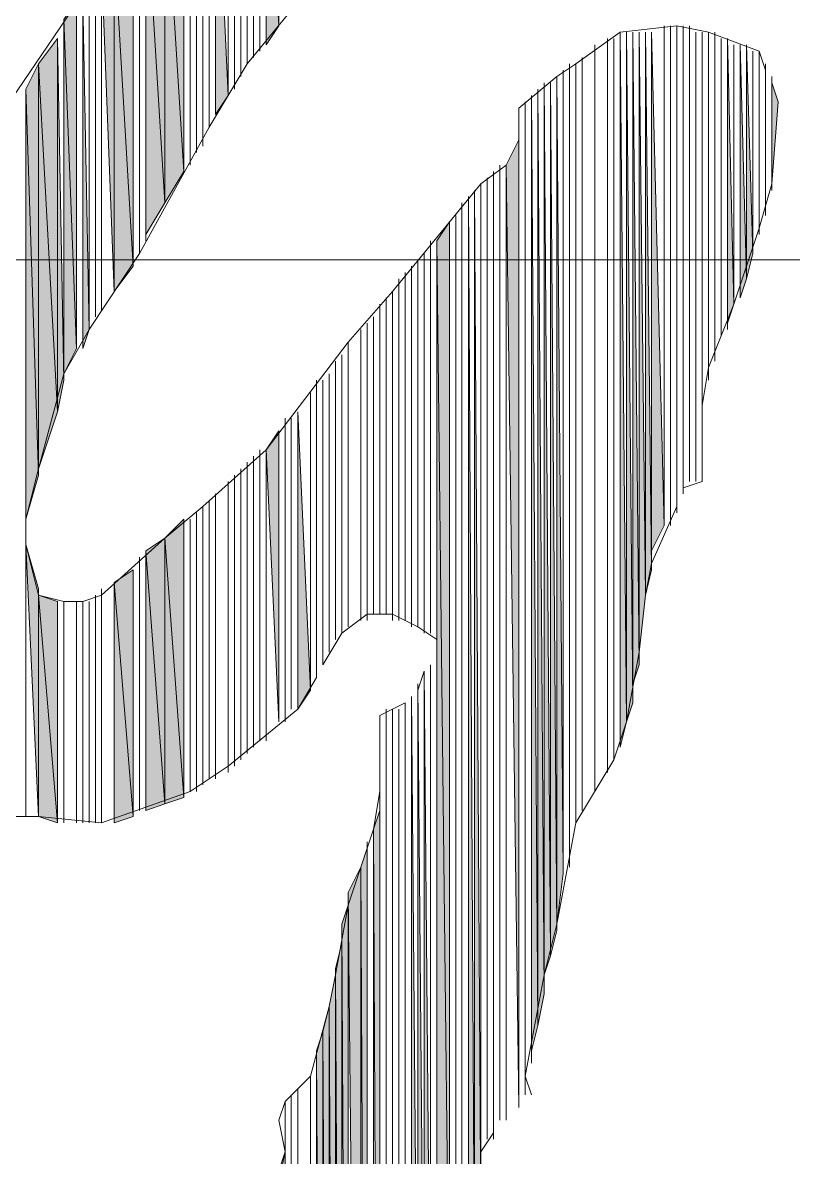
# Model space of a CAD drawing. Header units: millimetres. Extents: x -30643 to 86172, y -19411 to 63186.
# Drawn here: x 82671.2 to 82757, y -1806.6 to -1680.4 of the extents above; entities that cross this region are included whole.
import ezdxf

# ---------------------------------------------------------------- set-up
doc = ezdxf.new("R2010")
doc.units = ezdxf.units.MM

msp = doc.modelspace()

# ---------------------------------------------------------------- hatches: boundary and pattern name
h = msp.add_hatch(color=0)
h.dxf.hatch_style = 2
h.paths.add_polyline_path([(82699.71, -1680.77), (82699.71, -1650.51), (82698.3, -1654.73)])
h = msp.add_hatch(color=0)
h.dxf.hatch_style = 2
h.paths.add_polyline_path([(82698.3, -1682.88), (82699.71, -1680.77), (82698.3, -1654.73)])
h = msp.add_hatch(color=0)
h.dxf.hatch_style = 2
h.paths.add_polyline_path([(82692.67, -1690.62), (82694.08, -1688.51), (82692.67, -1658.25)])
h = msp.add_hatch(color=0)
h.dxf.hatch_style = 2
h.paths.add_polyline_path([(82689.15, -1696.96), (82689.15, -1661.07), (82687.04, -1663.18)])
h = msp.add_hatch(color=0)
h.dxf.hatch_style = 2
h.paths.add_polyline_path([(82687.04, -1700.47), (82687.04, -1663.18), (82684.93, -1665.99)])
h = msp.add_hatch(color=0)
h.dxf.hatch_style = 2
h.paths.add_polyline_path([(82687.04, -1700.47), (82689.15, -1696.96), (82687.04, -1663.18)])
h = msp.add_hatch(color=0)
h.dxf.hatch_style = 2
h.paths.add_polyline_path([(82684.93, -1703.99), (82687.04, -1700.47), (82684.93, -1665.99)])
h = msp.add_hatch(color=0)
h.dxf.hatch_style = 2
h.paths.add_polyline_path([(82683.52, -1707.51), (82683.52, -1668.81), (82681.41, -1671.62)])
h = msp.add_hatch(color=0)
h.dxf.hatch_style = 2
h.paths.add_polyline_path([(82681.41, -1710.33), (82681.41, -1671.62), (82680, -1673.73)])
h = msp.add_hatch(color=0)
h.dxf.hatch_style = 2
h.paths.add_polyline_path([(82681.41, -1710.33), (82683.52, -1707.51), (82681.41, -1671.62)])
h = msp.add_hatch(color=0)
h.dxf.hatch_style = 2
h.paths.add_polyline_path([(82677.19, -1716.66), (82677.19, -1677.96), (82675.78, -1680.07)])
h = msp.add_hatch(color=0)
h.dxf.hatch_style = 2
h.paths.add_polyline_path([(82677.89, -1716.66), (82678.6, -1714.55), (82677.89, -1677.96)])
h = msp.add_hatch(color=0)
h.dxf.hatch_style = 2
h.paths.add_polyline_path([(82675.78, -1719.47), (82677.19, -1716.66), (82675.78, -1680.07)])
h = msp.add_hatch(color=0)
h.dxf.hatch_style = 2
h.paths.add_polyline_path([(82675.08, -1723.7), (82675.08, -1682.18), (82672.97, -1684.99)])
h = msp.add_hatch(color=0)
h.dxf.hatch_style = 2
h.paths.add_polyline_path([(82675.08, -1723.7), (82675.78, -1720.18), (82675.08, -1682.18)])
h = msp.add_hatch(color=0)
h.dxf.hatch_style = 2
h.paths.add_polyline_path([(82737.71, -1760.99), (82738.41, -1758.18), (82737.71, -1681.47)])
h = msp.add_hatch(color=0)
h.dxf.hatch_style = 2
h.paths.add_polyline_path([(82738.41, -1758.18), (82739.11, -1756.06), (82738.41, -1681.47)])
h = msp.add_hatch(color=0)
h.dxf.hatch_style = 2
h.paths.add_polyline_path([(82739.11, -1753.95), (82739.82, -1751.84), (82739.11, -1681.47)])
h = msp.add_hatch(color=0)
h.dxf.hatch_style = 2
h.paths.add_polyline_path([(82739.82, -1750.44), (82740.52, -1744.1), (82739.82, -1681.47)])
h = msp.add_hatch(color=0)
h.dxf.hatch_style = 2
h.paths.add_polyline_path([(82740.52, -1744.1), (82741.22, -1741.29), (82740.52, -1681.47)])
h = msp.add_hatch(color=0)
h.dxf.hatch_style = 2
h.paths.add_polyline_path([(82741.22, -1739.18), (82742.63, -1736.36), (82741.22, -1681.47)])
h = msp.add_hatch(color=0)
h.dxf.hatch_style = 2
h.paths.add_polyline_path([(82749.67, -1713.84), (82750.37, -1711.73), (82749.67, -1682.18)])
h = msp.add_hatch(color=0)
h.dxf.hatch_style = 2
h.paths.add_polyline_path([(82751.08, -1711.03), (82751.78, -1708.92), (82751.08, -1682.88)])
h = msp.add_hatch(color=0)
h.dxf.hatch_style = 2
h.paths.add_polyline_path([(82751.78, -1708.92), (82752.48, -1706.1), (82751.78, -1682.88)])
h = msp.add_hatch(color=0)
h.dxf.hatch_style = 2
h.paths.add_polyline_path([(82672.97, -1730.73), (82672.97, -1684.99), (82671.56, -1687.81)])
h = msp.add_hatch(color=0)
h.dxf.hatch_style = 2
h.paths.add_polyline_path([(82672.97, -1730.03), (82675.08, -1723.7), (82672.97, -1684.99)])
h = msp.add_hatch(color=0)
h.dxf.hatch_style = 2
h.paths.add_polyline_path([(82732.08, -1774.36), (82732.08, -1771.55), (82732.08, -1685.7)])
h = msp.add_hatch(color=0)
h.dxf.hatch_style = 2
h.paths.add_polyline_path([(82729.26, -1786.32), (82729.97, -1784.21), (82729.26, -1687.1)])
h = msp.add_hatch(color=0)
h.dxf.hatch_style = 2
h.paths.add_polyline_path([(82729.97, -1784.21), (82730.67, -1781.4), (82729.97, -1687.1)])
h = msp.add_hatch(color=0)
h.dxf.hatch_style = 2
h.paths.add_polyline_path([(82730.67, -1780.69), (82731.37, -1775.06), (82730.67, -1686.4)])
h = msp.add_hatch(color=0)
h.dxf.hatch_style = 2
h.paths.add_polyline_path([(82754.59, -1698.36), (82755.3, -1689.22), (82754.59, -1687.1)])
h = msp.add_hatch(color=0)
h.dxf.hatch_style = 2
h.paths.add_polyline_path([(82671.56, -1738.47), (82671.56, -1735.66), (82671.56, -1687.81)])
h = msp.add_hatch(color=0)
h.dxf.hatch_style = 2
h.paths.add_polyline_path([(82671.56, -1735.66), (82672.97, -1730.73), (82671.56, -1687.81)])
h = msp.add_hatch(color=0)
h.dxf.hatch_style = 2
h.paths.add_polyline_path([(82727.85, -1794.77), (82728.56, -1791.95), (82727.85, -1688.51)])
h = msp.add_hatch(color=0)
h.dxf.hatch_style = 2
h.paths.add_polyline_path([(82728.56, -1791.95), (82729.26, -1788.43), (82728.56, -1687.81)])
h = msp.add_hatch(color=0)
h.dxf.hatch_style = 2
h.paths.add_polyline_path([(82729.26, -1788.43), (82729.26, -1786.32), (82729.26, -1687.81)])
h = msp.add_hatch(color=0)
h.dxf.hatch_style = 2
h.paths.add_polyline_path([(82726.45, -1801.1), (82726.45, -1689.92), (82726.45, -1693.44)])
h = msp.add_hatch(color=0)
h.dxf.hatch_style = 2
h.paths.add_polyline_path([(82726.45, -1801.1), (82726.45, -1693.44), (82725.04, -1696.25)])
h = msp.add_hatch(color=0)
h.dxf.hatch_style = 2
h.paths.add_polyline_path([(82722.22, -1809.54), (82722.22, -1806.03), (82722.22, -1698.36)])
h = msp.add_hatch(color=0)
h.dxf.hatch_style = 2
h.paths.add_polyline_path([(82720.82, -1825.03), (82721.52, -1822.21), (82720.82, -1699.77)])
h = msp.add_hatch(color=0)
h.dxf.hatch_style = 2
h.paths.add_polyline_path([(82721.52, -1817.28), (82722.22, -1813.77), (82721.52, -1699.07)])
h = msp.add_hatch(color=0)
h.dxf.hatch_style = 2
h.paths.add_polyline_path([(82721.52, -1822.21), (82721.52, -1817.28), (82721.52, -1699.77)])
h = msp.add_hatch(color=0)
h.dxf.hatch_style = 2
h.paths.add_polyline_path([(82722.22, -1813.77), (82722.22, -1809.54), (82722.22, -1699.07)])
h = msp.add_hatch(color=0)
h.dxf.hatch_style = 2
h.paths.add_polyline_path([(82718.71, -1829.25), (82718.71, -1702.58), (82717.3, -1704.7)])
h = msp.add_hatch(color=0)
h.dxf.hatch_style = 2
h.paths.add_polyline_path([(82717.3, -1832.06), (82718.71, -1829.25), (82717.3, -1704.7)])
h = msp.add_hatch(color=0)
h.dxf.hatch_style = 2
h.paths.add_polyline_path([(82701.82, -1756.77), (82703.23, -1754.66), (82701.82, -1723.7)])
h = msp.add_hatch(color=0)
h.dxf.hatch_style = 2
h.paths.add_polyline_path([(82699.71, -1758.18), (82699.71, -1725.81), (82698.3, -1727.92)])
h = msp.add_hatch(color=0)
h.dxf.hatch_style = 2
h.paths.add_polyline_path([(82689.15, -1766.62), (82689.15, -1735.66), (82687.04, -1737.77)])
h = msp.add_hatch(color=0)
h.dxf.hatch_style = 2
h.paths.add_polyline_path([(82687.04, -1767.32), (82687.04, -1737.77), (82684.93, -1739.18)])
h = msp.add_hatch(color=0)
h.dxf.hatch_style = 2
h.paths.add_polyline_path([(82687.04, -1767.32), (82689.15, -1766.62), (82687.04, -1737.77)])
h = msp.add_hatch(color=0)
h.dxf.hatch_style = 2
h.paths.add_polyline_path([(82672.97, -1768.73), (82672.97, -1743.4), (82671.56, -1738.47)])
h = msp.add_hatch(color=0)
h.dxf.hatch_style = 2
h.paths.add_polyline_path([(82684.93, -1768.03), (82687.04, -1767.32), (82684.93, -1739.18)])
h = msp.add_hatch(color=0)
h.dxf.hatch_style = 2
h.paths.add_polyline_path([(82683.52, -1768.73), (82683.52, -1741.29), (82681.41, -1742.69)])
h = msp.add_hatch(color=0)
h.dxf.hatch_style = 2
h.paths.add_polyline_path([(82681.41, -1769.43), (82683.52, -1768.73), (82681.41, -1742.69)])
h = msp.add_hatch(color=0)
h.dxf.hatch_style = 2
h.paths.add_polyline_path([(82672.97, -1768.73), (82675.08, -1769.43), (82672.97, -1744.1)])
h = msp.add_hatch(color=0)
h.dxf.hatch_style = 2
h.paths.add_polyline_path([(82675.08, -1769.43), (82675.08, -1744.81), (82672.97, -1744.1)])
h = msp.add_hatch(color=0)
h.dxf.hatch_style = 2
h.paths.add_polyline_path([(82715.89, -1835.58), (82716.6, -1833.47), (82715.89, -1752.55)])
h = msp.add_hatch(color=0)
h.dxf.hatch_style = 2
h.paths.add_polyline_path([(82715.19, -1837.69), (82715.89, -1835.58), (82715.19, -1753.95)])
h = msp.add_hatch(color=0)
h.dxf.hatch_style = 2
h.paths.add_polyline_path([(82714.48, -1840.51), (82715.19, -1838.4), (82714.48, -1755.36)])
h = msp.add_hatch(color=0)
h.dxf.hatch_style = 2
h.paths.add_polyline_path([(82713.78, -1848.25), (82713.78, -1844.02), (82713.78, -1756.77)])
h = msp.add_hatch(color=0)
h.dxf.hatch_style = 2
h.paths.add_polyline_path([(82710.97, -1876.39), (82710.97, -1757.47), (82710.97, -1765.92)])
h = msp.add_hatch(color=0)
h.dxf.hatch_style = 2
h.paths.add_polyline_path([(82710.97, -1916.5), (82710.97, -1768.03), (82710.26, -1770.14)])
h = msp.add_hatch(color=0)
h.dxf.hatch_style = 2
h.paths.add_polyline_path([(82709.56, -1916.5), (82709.56, -1772.25), (82708.85, -1774.36)])
h = msp.add_hatch(color=0)
h.dxf.hatch_style = 2
h.paths.add_polyline_path([(82708.85, -1917.21), (82708.85, -1774.36), (82707.45, -1777.18)])
h = msp.add_hatch(color=0)
h.dxf.hatch_style = 2
h.paths.add_polyline_path([(82707.45, -1916.5), (82707.45, -1778.58), (82706.74, -1780.69)])
h = msp.add_hatch(color=0)
h.dxf.hatch_style = 2
h.paths.add_polyline_path([(82706.74, -1916.5), (82706.74, -1780.69), (82706.74, -1782.8)])
h = msp.add_hatch(color=0)
h.dxf.hatch_style = 2
h.paths.add_polyline_path([(82706.74, -1916.5), (82706.74, -1782.8), (82706.04, -1785.62)])
h = msp.add_hatch(color=0)
h.dxf.hatch_style = 2
h.paths.add_polyline_path([(82706.04, -1916.5), (82706.04, -1786.32), (82705.34, -1789.84)])
h = msp.add_hatch(color=0)
h.dxf.hatch_style = 2
h.paths.add_polyline_path([(82705.34, -1915.8), (82705.34, -1789.84), (82704.63, -1792.66)])
h = msp.add_hatch(color=0)
h.dxf.hatch_style = 2
h.paths.add_polyline_path([(82704.63, -1915.1), (82704.63, -1792.66), (82703.93, -1794.77)])
h = msp.add_hatch(color=0)
h.dxf.hatch_style = 2
h.paths.add_polyline_path([(82700.41, -1909.47), (82700.41, -1806.03), (82699.71, -1808.14)])

# ---------------------------------------------------------------- linework, layer by layer
at = {"color": 0, "lineweight": 0}
for points in [[(82699.71, -1680.77), (82699.71, -1650.51), (82698.3, -1654.73)], [(82699.71, -1680.77), (82699.71, -1650.51)], [(82696.89, -1684.29), (82696.89, -1655.44)], [(82696.89, -1684.29), (82696.89, -1655.44)], [(82697.6, -1683.59), (82697.6, -1654.73)], [(82697.6, -1683.59), (82697.6, -1654.73)], [(82698.3, -1682.88), (82698.3, -1654.73)], [(82698.3, -1682.88), (82698.3, -1654.73)], [(82698.3, -1682.88), (82698.3, -1654.73)], [(82698.3, -1682.88), (82698.3, -1654.73)], [(82698.3, -1682.88), (82698.3, -1654.73)], [(82698.3, -1682.88), (82698.3, -1654.73)], [(82698.3, -1682.88), (82698.3, -1654.73)], [(82698.3, -1682.88), (82698.3, -1654.73)], [(82698.3, -1682.88), (82698.3, -1654.73)], [(82698.3, -1682.88), (82699.71, -1680.77), (82698.3, -1654.73)], [(82694.78, -1687.81), (82694.78, -1656.85)], [(82694.78, -1687.81), (82694.78, -1656.85)], [(82694.78, -1687.1), (82694.78, -1656.85)], [(82694.78, -1687.1), (82694.78, -1656.85)], [(82695.48, -1686.4), (82695.48, -1656.14)], [(82695.48, -1686.4), (82695.48, -1656.14)], [(82695.48, -1686.4), (82695.48, -1656.85)], [(82695.48, -1686.4), (82695.48, -1656.85)], [(82696.19, -1684.99), (82696.19, -1656.14)], [(82696.19, -1684.99), (82696.19, -1656.14)], [(82696.19, -1684.99), (82696.19, -1656.14)], [(82696.19, -1684.99), (82696.19, -1656.14)], [(82692.67, -1690.62), (82692.67, -1658.25)], [(82692.67, -1690.62), (82694.08, -1688.51), (82692.67, -1658.25)], [(82694.08, -1688.51), (82694.08, -1657.55)], [(82694.08, -1688.51), (82694.08, -1657.55)], [(82694.08, -1688.51), (82694.08, -1657.55)], [(82694.08, -1688.51), (82694.08, -1657.55)], [(82694.08, -1688.51), (82694.08, -1657.55)], [(82694.08, -1688.51), (82694.08, -1657.55)], [(82691.97, -1692.03), (82691.97, -1658.96)], [(82691.97, -1692.03), (82691.97, -1658.96)], [(82691.97, -1692.03), (82691.97, -1658.96)], [(82691.97, -1692.03), (82691.97, -1658.96)], [(82692.67, -1690.62), (82692.67, -1658.96)], [(82692.67, -1690.62), (82692.67, -1658.96)], [(82690.56, -1694.84), (82690.56, -1660.36)], [(82690.56, -1694.84), (82690.56, -1660.36)], [(82691.26, -1693.44), (82691.26, -1659.66)], [(82691.26, -1693.44), (82691.26, -1659.66)], [(82691.26, -1694.14), (82691.26, -1660.36)], [(82691.26, -1694.14), (82691.26, -1660.36)], [(82689.15, -1696.96), (82689.15, -1661.07), (82687.04, -1663.18)], [(82689.15, -1696.96), (82689.15, -1661.07)], [(82689.15, -1696.96), (82689.15, -1661.07)], [(82689.15, -1696.96), (82689.15, -1661.07)], [(82689.15, -1696.96), (82689.15, -1661.07)], [(82689.15, -1696.96), (82689.15, -1661.07)], [(82689.86, -1696.25), (82689.86, -1661.07)], [(82689.86, -1696.25), (82689.86, -1661.07)], [(82689.86, -1696.25), (82689.86, -1661.07)], [(82689.86, -1696.25), (82689.86, -1661.07)], [(82687.04, -1700.47), (82687.04, -1663.18), (82684.93, -1665.99)], [(82687.04, -1700.47), (82689.15, -1696.96), (82687.04, -1663.18)], [(82684.93, -1703.99), (82684.93, -1665.99)], [(82684.93, -1703.99), (82687.04, -1700.47), (82684.93, -1665.99)], [(82684.93, -1704.7), (82684.93, -1666.7)], [(82684.93, -1704.7), (82684.93, -1666.7)], [(82684.23, -1706.1), (82684.23, -1667.4)], [(82684.23, -1706.1), (82684.23, -1667.4)], [(82683.52, -1707.51), (82683.52, -1668.81), (82681.41, -1671.62)], [(82683.52, -1707.51), (82683.52, -1668.81)], [(82681.41, -1710.33), (82681.41, -1671.62), (82680, -1673.73)], [(82681.41, -1710.33), (82683.52, -1707.51), (82681.41, -1671.62)], [(82680, -1711.73), (82680, -1673.73)], [(82680, -1711.73), (82680, -1673.73)], [(82680, -1711.73), (82680, -1673.73)], [(82680, -1711.73), (82680, -1673.73)], [(82680, -1711.73), (82680, -1673.73)], [(82680, -1711.73), (82680, -1673.73)], [(82680, -1712.44), (82680, -1674.44)], [(82680, -1712.44), (82680, -1674.44)], [(82679.3, -1713.14), (82679.3, -1675.14)], [(82679.3, -1713.14), (82679.3, -1675.14)], [(82678.6, -1714.55), (82678.6, -1676.55)], [(82678.6, -1714.55), (82678.6, -1676.55)], [(82677.19, -1716.66), (82677.19, -1677.96), (82675.78, -1680.07)], [(82677.19, -1716.66), (82677.19, -1677.96)], [(82677.89, -1716.66), (82677.89, -1677.96)], [(82677.89, -1716.66), (82678.6, -1714.55), (82677.89, -1677.96)], [(82675.78, -1719.47), (82675.78, -1680.07)], [(82675.78, -1719.47), (82677.19, -1716.66), (82675.78, -1680.07)], [(82675.78, -1720.18), (82675.78, -1680.77)], [(82675.78, -1720.18), (82675.78, -1680.77)], [(82675.78, -1720.18), (82675.78, -1680.77)], [(82675.78, -1720.18), (82675.78, -1680.77)], [(82742.63, -1736.36), (82742.63, -1680.77)], [(82742.63, -1736.36), (82742.63, -1680.77)], [(82743.33, -1736.36), (82743.33, -1680.77)], [(82743.33, -1736.36), (82743.33, -1680.77)], [(82743.33, -1734.95), (82743.33, -1680.77)], [(82743.33, -1734.95), (82743.33, -1680.77)], [(82744.04, -1734.95), (82744.04, -1680.77)], [(82744.04, -1734.95), (82744.04, -1680.77)], [(82744.04, -1734.25), (82744.04, -1680.77)], [(82744.04, -1734.25), (82744.04, -1680.77)], [(82744.04, -1734.25), (82744.04, -1680.77)], [(82744.04, -1734.25), (82744.04, -1680.77)], [(82744.04, -1733.55), (82744.04, -1680.77)], [(82744.04, -1733.55), (82744.04, -1680.77)], [(82744.04, -1733.55), (82744.04, -1680.77)], [(82744.04, -1733.55), (82744.04, -1680.77)], [(82744.04, -1732.84), (82744.04, -1680.77)], [(82744.04, -1732.84), (82744.04, -1680.77)], [(82744.04, -1732.84), (82744.04, -1680.77)], [(82744.04, -1732.84), (82744.04, -1680.77)], [(82744.74, -1732.84), (82744.74, -1680.77)], [(82744.74, -1732.84), (82744.74, -1680.77)], [(82744.74, -1732.14), (82744.74, -1680.77)], [(82744.74, -1732.14), (82744.74, -1680.77)], [(82744.74, -1732.14), (82744.74, -1680.77)], [(82744.74, -1732.14), (82744.74, -1680.77)], [(82745.45, -1731.44), (82745.45, -1680.77)], [(82745.45, -1731.44), (82745.45, -1680.77)], [(82675.08, -1723.7), (82675.08, -1682.18), (82672.97, -1684.99)], [(82675.08, -1723.7), (82675.78, -1720.18), (82675.08, -1682.18)], [(82736.3, -1763.1), (82736.3, -1682.18)], [(82736.3, -1763.1), (82736.3, -1682.18)], [(82737, -1762.4), (82737, -1682.18)], [(82737, -1762.4), (82737, -1682.18)], [(82737, -1762.4), (82737, -1682.18)], [(82737, -1762.4), (82737, -1682.18)], [(82737, -1761.69), (82737, -1682.18)], [(82737, -1761.69), (82737, -1682.18)], [(82737, -1761.69), (82737, -1682.18)], [(82737, -1761.69), (82737, -1682.18)], [(82737, -1760.99), (82737, -1682.18)], [(82737, -1760.99), (82737, -1682.18)], [(82737.71, -1760.99), (82737.71, -1681.47)], [(82737.71, -1760.99), (82738.41, -1758.18), (82737.71, -1681.47)], [(82738.41, -1758.18), (82738.41, -1681.47)], [(82738.41, -1758.18), (82738.41, -1681.47)], [(82738.41, -1758.18), (82738.41, -1681.47)], [(82738.41, -1758.18), (82739.11, -1756.06), (82738.41, -1681.47)], [(82739.11, -1756.06), (82739.11, -1681.47)], [(82739.11, -1756.06), (82739.11, -1681.47)], [(82739.11, -1755.36), (82739.11, -1681.47)], [(82739.11, -1755.36), (82739.11, -1681.47)], [(82739.11, -1755.36), (82739.11, -1681.47)], [(82739.11, -1755.36), (82739.11, -1681.47)], [(82739.11, -1753.95), (82739.11, -1681.47)], [(82739.11, -1753.95), (82739.82, -1751.84), (82739.11, -1681.47)], [(82739.82, -1751.84), (82739.82, -1681.47)], [(82739.82, -1751.84), (82739.82, -1681.47)], [(82739.82, -1750.44), (82739.82, -1681.47)], [(82739.82, -1750.44), (82740.52, -1744.1), (82739.82, -1681.47)], [(82740.52, -1744.1), (82740.52, -1681.47)], [(82740.52, -1744.1), (82741.22, -1741.29), (82740.52, -1681.47)], [(82741.22, -1741.29), (82741.22, -1681.47)], [(82741.22, -1741.29), (82741.22, -1681.47)], [(82741.22, -1740.58), (82741.22, -1681.47)], [(82741.22, -1740.58), (82741.22, -1681.47)], [(82741.22, -1740.58), (82741.22, -1681.47)], [(82741.22, -1740.58), (82741.22, -1681.47)], [(82741.22, -1739.88), (82741.22, -1681.47)], [(82741.22, -1739.88), (82741.22, -1681.47)], [(82741.22, -1739.88), (82741.22, -1681.47)], [(82741.22, -1739.88), (82741.22, -1681.47)], [(82741.22, -1739.18), (82741.22, -1681.47)], [(82741.22, -1739.18), (82742.63, -1736.36), (82741.22, -1681.47)], [(82746.15, -1731.44), (82746.15, -1681.47)], [(82746.15, -1731.44), (82746.15, -1681.47)], [(82746.85, -1731.44), (82746.85, -1681.47)], [(82746.85, -1722.99), (82746.85, -1681.47)], [(82746.85, -1722.99), (82746.85, -1681.47)], [(82746.85, -1722.99), (82746.85, -1681.47)], [(82746.85, -1721.58), (82746.85, -1681.47)], [(82746.85, -1721.58), (82746.85, -1681.47)], [(82746.85, -1720.18), (82746.85, -1681.47)], [(82746.85, -1720.18), (82746.85, -1681.47)], [(82747.56, -1720.18), (82747.56, -1681.47)], [(82747.56, -1720.18), (82747.56, -1681.47)], [(82747.56, -1719.47), (82747.56, -1681.47)], [(82747.56, -1719.47), (82747.56, -1681.47)], [(82747.56, -1718.77), (82747.56, -1681.47)], [(82747.56, -1718.77), (82747.56, -1681.47)], [(82748.26, -1718.07), (82748.26, -1681.47)], [(82748.26, -1718.07), (82748.26, -1681.47)], [(82748.26, -1717.36), (82748.26, -1681.47)], [(82748.26, -1717.36), (82748.26, -1681.47)], [(82748.26, -1716.66), (82748.26, -1681.47)], [(82748.26, -1716.66), (82748.26, -1681.47)], [(82748.26, -1716.66), (82748.26, -1681.47)], [(82748.26, -1716.66), (82748.26, -1681.47)], [(82748.96, -1715.25), (82748.96, -1682.18)], [(82748.96, -1715.25), (82748.96, -1682.18)], [(82748.96, -1715.25), (82748.96, -1682.18)], [(82748.96, -1715.25), (82748.96, -1682.18)], [(82749.67, -1714.55), (82749.67, -1682.18)], [(82749.67, -1714.55), (82749.67, -1682.18)], [(82749.67, -1713.84), (82749.67, -1682.18)], [(82749.67, -1713.84), (82750.37, -1711.73), (82749.67, -1682.18)], [(82734.89, -1765.21), (82734.89, -1682.88)], [(82734.89, -1765.21), (82734.89, -1682.88)], [(82736.3, -1763.81), (82736.3, -1682.88)], [(82736.3, -1763.81), (82736.3, -1682.88)], [(82750.37, -1711.73), (82750.37, -1682.88)], [(82750.37, -1711.73), (82750.37, -1682.88)], [(82750.37, -1711.73), (82750.37, -1682.88)], [(82750.37, -1711.73), (82750.37, -1682.88)], [(82751.08, -1711.03), (82751.08, -1682.88)], [(82751.08, -1711.03), (82751.08, -1682.88)], [(82751.08, -1711.03), (82751.08, -1682.88)], [(82751.08, -1711.03), (82751.78, -1708.92), (82751.08, -1682.88)], [(82751.78, -1708.92), (82751.78, -1682.88)], [(82751.78, -1708.92), (82752.48, -1706.1), (82751.78, -1682.88)], [(82733.48, -1768.03), (82733.48, -1684.29)], [(82733.48, -1768.03), (82733.48, -1684.29)], [(82733.48, -1767.32), (82733.48, -1684.29)], [(82733.48, -1767.32), (82733.48, -1684.29)], [(82734.89, -1765.92), (82734.89, -1683.59)], [(82734.89, -1765.92), (82734.89, -1683.59)], [(82752.48, -1706.1), (82752.48, -1683.59)], [(82752.48, -1706.1), (82752.48, -1683.59)], [(82752.48, -1705.4), (82752.48, -1683.59)], [(82752.48, -1705.4), (82752.48, -1683.59)], [(82753.19, -1703.99), (82753.19, -1683.59)], [(82753.19, -1703.99), (82753.19, -1683.59)], [(82753.19, -1703.29), (82753.19, -1684.29)], [(82753.19, -1703.29), (82753.19, -1684.29)], [(82753.19, -1703.29), (82753.19, -1684.29)], [(82753.19, -1703.29), (82753.19, -1684.29)], [(82753.19, -1703.29), (82753.19, -1684.29)], [(82753.19, -1703.29), (82753.19, -1684.29)], [(82672.97, -1730.73), (82672.97, -1684.99), (82671.56, -1687.81)], [(82672.97, -1730.73), (82672.97, -1684.99)], [(82672.97, -1730.03), (82672.97, -1684.99)], [(82672.97, -1730.03), (82672.97, -1684.99)], [(82672.97, -1730.03), (82672.97, -1684.99)], [(82672.97, -1730.03), (82672.97, -1684.99)], [(82672.97, -1730.03), (82672.97, -1684.99)], [(82672.97, -1730.03), (82675.08, -1723.7), (82672.97, -1684.99)], [(82731.37, -1775.06), (82731.37, -1685.7)], [(82731.37, -1775.06), (82731.37, -1685.7)], [(82732.08, -1771.55), (82732.08, -1684.99)], [(82732.08, -1771.55), (82732.08, -1684.99)], [(82732.08, -1770.84), (82732.08, -1684.99)], [(82732.08, -1770.84), (82732.08, -1684.99)], [(82732.08, -1774.36), (82732.08, -1685.7)], [(82732.08, -1774.36), (82732.08, -1771.55), (82732.08, -1685.7)], [(82732.78, -1769.43), (82732.78, -1684.99)], [(82732.78, -1769.43), (82732.78, -1684.99)], [(82732.78, -1769.43), (82732.78, -1684.99)], [(82732.78, -1769.43), (82732.78, -1684.99)], [(82753.89, -1701.88), (82753.89, -1684.99)], [(82753.89, -1701.88), (82753.89, -1684.99)], [(82753.89, -1700.47), (82753.89, -1685.7)], [(82753.89, -1700.47), (82753.89, -1685.7)], [(82729.26, -1786.32), (82729.26, -1687.1)], [(82729.26, -1786.32), (82729.97, -1784.21), (82729.26, -1687.1)], [(82729.97, -1784.21), (82729.97, -1687.1)], [(82729.97, -1784.21), (82729.97, -1687.1)], [(82729.97, -1784.21), (82729.97, -1687.1)], [(82729.97, -1784.21), (82730.67, -1781.4), (82729.97, -1687.1)], [(82730.67, -1781.4), (82730.67, -1686.4)], [(82730.67, -1781.4), (82730.67, -1686.4)], [(82730.67, -1780.69), (82730.67, -1686.4)], [(82730.67, -1780.69), (82730.67, -1686.4)], [(82730.67, -1780.69), (82730.67, -1686.4)], [(82730.67, -1780.69), (82730.67, -1686.4)], [(82730.67, -1780.69), (82730.67, -1686.4)], [(82730.67, -1780.69), (82731.37, -1775.06), (82730.67, -1686.4)], [(82754.59, -1699.07), (82754.59, -1686.4)], [(82754.59, -1699.07), (82754.59, -1686.4)], [(82754.59, -1698.36), (82754.59, -1687.1)], [(82754.59, -1698.36), (82754.59, -1687.1)], [(82754.59, -1698.36), (82754.59, -1687.1)], [(82754.59, -1698.36), (82755.3, -1689.22), (82754.59, -1687.1)], [(82671.56, -1768.73), (82671.56, -1687.81)], [(82671.56, -1738.47), (82671.56, -1735.66), (82671.56, -1687.81)], [(82671.56, -1735.66), (82671.56, -1687.81)], [(82671.56, -1735.66), (82672.97, -1730.73), (82671.56, -1687.81)], [(82727.85, -1796.17), (82727.85, -1688.51)], [(82727.85, -1796.17), (82727.85, -1688.51)], [(82727.85, -1794.77), (82727.85, -1688.51)], [(82727.85, -1794.77), (82728.56, -1791.95), (82727.85, -1688.51)], [(82728.56, -1791.95), (82728.56, -1687.81)], [(82728.56, -1791.95), (82729.26, -1788.43), (82728.56, -1687.81)], [(82729.26, -1788.43), (82729.26, -1687.81)], [(82729.26, -1788.43), (82729.26, -1687.81)], [(82729.26, -1788.43), (82729.26, -1687.81)], [(82729.26, -1788.43), (82729.26, -1786.32), (82729.26, -1687.81)], [(82727.15, -1799.69), (82727.15, -1689.22)], [(82727.15, -1797.58), (82727.15, -1689.22)], [(82727.15, -1796.88), (82727.15, -1689.22)], [(82727.15, -1796.88), (82727.15, -1689.22)], [(82726.45, -1801.1), (82726.45, -1689.92), (82726.45, -1693.44)], [(82726.45, -1801.1), (82726.45, -1689.92)], [(82726.45, -1801.1), (82726.45, -1689.92)], [(82726.45, -1801.1), (82726.45, -1689.92)], [(82726.45, -1801.1), (82726.45, -1693.44), (82725.04, -1696.25)], [(82726.45, -1801.1), (82726.45, -1693.44)], [(82723.63, -1803.91), (82723.63, -1696.96)], [(82723.63, -1803.91), (82723.63, -1696.96)], [(82723.63, -1803.91), (82723.63, -1696.96)], [(82723.63, -1803.91), (82723.63, -1696.96)], [(82724.34, -1802.51), (82724.34, -1696.25)], [(82724.34, -1802.51), (82724.34, -1696.25)], [(82725.04, -1802.51), (82725.04, -1696.25)], [(82725.04, -1802.51), (82725.04, -1696.25)], [(82725.04, -1802.51), (82725.04, -1696.25)], [(82725.04, -1802.51), (82725.04, -1696.25)], [(82725.04, -1802.51), (82725.04, -1696.25)], [(82725.04, -1802.51), (82725.04, -1696.25)], [(82722.22, -1809.54), (82722.22, -1698.36)], [(82722.22, -1809.54), (82722.22, -1806.03), (82722.22, -1698.36)], [(82722.22, -1806.03), (82722.22, -1698.36)], [(82722.22, -1806.03), (82722.22, -1698.36)], [(82722.93, -1804.62), (82722.93, -1697.66)], [(82722.93, -1804.62), (82722.93, -1697.66)], [(82723.63, -1804.62), (82723.63, -1697.66)], [(82723.63, -1804.62), (82723.63, -1697.66)], [(82720.82, -1825.03), (82720.82, -1699.77)], [(82720.82, -1825.03), (82721.52, -1822.21), (82720.82, -1699.77)], [(82721.52, -1817.28), (82721.52, -1699.07)], [(82721.52, -1817.28), (82721.52, -1699.07)], [(82721.52, -1817.28), (82721.52, -1699.07)], [(82721.52, -1817.28), (82722.22, -1813.77), (82721.52, -1699.07)], [(82721.52, -1822.21), (82721.52, -1699.77)], [(82721.52, -1822.21), (82721.52, -1817.28), (82721.52, -1699.77)], [(82722.22, -1813.77), (82722.22, -1699.07)], [(82722.22, -1813.77), (82722.22, -1809.54), (82722.22, -1699.07)], [(82720.11, -1826.43), (82720.11, -1700.47)], [(82720.11, -1826.43), (82720.11, -1700.47)], [(82720.11, -1827.14), (82720.11, -1701.18)], [(82720.11, -1827.14), (82720.11, -1701.18)], [(82719.41, -1827.84), (82719.41, -1701.88)], [(82719.41, -1827.84), (82719.41, -1701.88)], [(82718.71, -1829.25), (82718.71, -1702.58), (82717.3, -1704.7)], [(82718.71, -1829.25), (82718.71, -1702.58)], [(82716.6, -1748.32), (82716.6, -1704.7)], [(82716.6, -1748.32), (82716.6, -1704.7)], [(82717.3, -1749.03), (82717.3, -1704.7)], [(82717.3, -1749.03), (82717.3, -1704.7)], [(82717.3, -1749.73), (82717.3, -1704.7)], [(82717.3, -1749.73), (82717.3, -1704.7)], [(82717.3, -1749.73), (82717.3, -1704.7)], [(82717.3, -1749.73), (82717.3, -1704.7)], [(82717.3, -1751.14), (82717.3, -1704.7)], [(82717.3, -1832.06), (82718.71, -1829.25), (82717.3, -1704.7)], [(82715.89, -1748.32), (82715.89, -1706.1)], [(82715.89, -1748.32), (82715.89, -1706.1)], [(82716.6, -1748.32), (82716.6, -1705.4)], [(82716.6, -1748.32), (82716.6, -1705.4)], [(82716.6, -1748.32), (82716.6, -1705.4)], [(82716.6, -1748.32), (82716.6, -1705.4)], [(82714.48, -1747.62), (82714.48, -1707.51)], [(82714.48, -1747.62), (82714.48, -1707.51)], [(82715.19, -1747.62), (82715.19, -1706.81)], [(82715.19, -1747.62), (82715.19, -1706.81)], [(82715.19, -1747.62), (82715.19, -1706.81)], [(82715.19, -1747.62), (82715.19, -1706.81)], [(82713.78, -1746.92), (82713.78, -1708.21)], [(82713.78, -1746.92), (82713.78, -1708.21)], [(82713.78, -1746.92), (82713.78, -1708.21)], [(82713.78, -1746.92), (82713.78, -1708.21)], [(82714.48, -1746.92), (82714.48, -1708.21)], [(82714.48, -1746.92), (82714.48, -1708.21)], [(82714.48, -1747.62), (82714.48, -1708.21)], [(82714.48, -1747.62), (82714.48, -1708.21)], [(82713.08, -1746.92), (82713.08, -1708.92)], [(82713.08, -1746.92), (82713.08, -1708.92)], [(82713.08, -1746.92), (82713.08, -1709.62)], [(82713.08, -1746.92), (82713.08, -1709.62)], [(82713.08, -1746.92), (82713.08, -1709.62)], [(82713.08, -1746.92), (82713.08, -1709.62)], [(82713.78, -1746.92), (82713.78, -1708.92)], [(82713.78, -1746.92), (82713.78, -1708.92)], [(82713.78, -1746.92), (82713.78, -1708.92)], [(82713.78, -1746.92), (82713.78, -1708.92)], [(82711.67, -1746.21), (82711.67, -1711.03)], [(82711.67, -1746.21), (82711.67, -1711.03)], [(82712.37, -1746.21), (82712.37, -1710.33)], [(82712.37, -1746.21), (82712.37, -1710.33)], [(82712.37, -1746.21), (82712.37, -1710.33)], [(82712.37, -1746.21), (82712.37, -1710.33)], [(82712.37, -1746.21), (82712.37, -1710.33)], [(82712.37, -1746.21), (82712.37, -1710.33)], [(82712.37, -1746.92), (82712.37, -1710.33)], [(82712.37, -1746.92), (82712.37, -1710.33)], [(82710.97, -1746.21), (82710.97, -1711.73)], [(82710.97, -1746.21), (82710.97, -1711.73)], [(82710.97, -1746.21), (82710.97, -1711.73)], [(82710.97, -1746.21), (82710.97, -1711.73)], [(82710.97, -1746.21), (82710.97, -1712.44)], [(82710.97, -1746.21), (82710.97, -1712.44)], [(82710.97, -1746.21), (82710.97, -1712.44)], [(82710.97, -1746.21), (82710.97, -1712.44)], [(82709.56, -1746.92), (82709.56, -1713.84)], [(82709.56, -1746.92), (82709.56, -1713.84)], [(82709.56, -1746.21), (82709.56, -1713.84)], [(82709.56, -1746.21), (82709.56, -1713.84)], [(82710.26, -1746.21), (82710.26, -1713.14)], [(82710.26, -1746.21), (82710.26, -1713.14)], [(82708.85, -1746.92), (82708.85, -1714.55)], [(82708.85, -1746.92), (82708.85, -1714.55)], [(82707.45, -1747.62), (82707.45, -1715.95)], [(82707.45, -1747.62), (82707.45, -1715.95)], [(82707.45, -1747.62), (82707.45, -1715.95)], [(82707.45, -1747.62), (82707.45, -1715.95)], [(82706.74, -1748.32), (82706.74, -1717.36)], [(82706.74, -1748.32), (82706.74, -1717.36)], [(82706.74, -1748.32), (82706.74, -1717.36)], [(82706.74, -1748.32), (82706.74, -1717.36)], [(82706.74, -1747.62), (82706.74, -1717.36)], [(82706.74, -1747.62), (82706.74, -1717.36)], [(82707.45, -1747.62), (82707.45, -1716.66)], [(82707.45, -1747.62), (82707.45, -1716.66)], [(82706.04, -1749.03), (82706.04, -1718.07)], [(82706.04, -1749.03), (82706.04, -1718.07)], [(82706.04, -1749.03), (82706.04, -1718.07)], [(82706.04, -1749.03), (82706.04, -1718.07)], [(82706.04, -1749.03), (82706.04, -1718.07)], [(82706.04, -1749.03), (82706.04, -1718.07)], [(82705.34, -1750.44), (82705.34, -1719.47)], [(82705.34, -1750.44), (82705.34, -1719.47)], [(82703.93, -1752.55), (82703.93, -1720.18)], [(82703.93, -1752.55), (82703.93, -1720.18)], [(82703.93, -1753.25), (82703.93, -1720.88)], [(82703.93, -1753.25), (82703.93, -1720.88)], [(82703.93, -1752.55), (82703.93, -1720.88)], [(82703.93, -1752.55), (82703.93, -1720.88)], [(82704.63, -1751.84), (82704.63, -1720.18)], [(82704.63, -1751.84), (82704.63, -1720.18)], [(82703.23, -1753.25), (82703.23, -1721.58)], [(82703.23, -1753.25), (82703.23, -1721.58)], [(82703.23, -1754.66), (82703.23, -1722.29)], [(82703.23, -1754.66), (82703.23, -1722.29)], [(82701.82, -1756.77), (82701.82, -1723.7)], [(82701.82, -1756.77), (82701.82, -1723.7)], [(82701.82, -1756.77), (82701.82, -1723.7)], [(82701.82, -1756.77), (82703.23, -1754.66), (82701.82, -1723.7)], [(82746.85, -1731.44), (82746.85, -1722.99)], [(82700.41, -1757.47), (82700.41, -1724.4)], [(82700.41, -1757.47), (82700.41, -1724.4)], [(82700.41, -1758.18), (82700.41, -1725.1)], [(82700.41, -1758.18), (82700.41, -1725.1)], [(82700.41, -1757.47), (82700.41, -1725.1)], [(82700.41, -1757.47), (82700.41, -1725.1)], [(82701.11, -1756.77), (82701.11, -1724.4)], [(82701.11, -1756.77), (82701.11, -1724.4)], [(82699.71, -1758.18), (82699.71, -1725.81), (82698.3, -1727.92)], [(82699.71, -1758.18), (82699.71, -1725.81)], [(82700.41, -1758.18), (82700.41, -1725.81)], [(82700.41, -1758.18), (82700.41, -1725.81)], [(82696.89, -1760.99), (82696.89, -1728.62)], [(82696.89, -1760.99), (82696.89, -1728.62)], [(82697.6, -1760.29), (82697.6, -1727.92)], [(82697.6, -1760.29), (82697.6, -1727.92)], [(82698.3, -1760.29), (82698.3, -1727.92)], [(82698.3, -1760.29), (82698.3, -1727.92)], [(82698.3, -1760.29), (82698.3, -1727.92)], [(82698.3, -1760.29), (82698.3, -1727.92)], [(82698.3, -1759.58), (82698.3, -1727.92)], [(82698.3, -1759.58), (82698.3, -1727.92)], [(82698.3, -1759.58), (82698.3, -1727.92)], [(82698.3, -1759.58), (82698.3, -1727.92)], [(82698.3, -1759.58), (82698.3, -1727.92)], [(82698.3, -1759.58), (82698.3, -1727.92)], [(82695.48, -1762.4), (82695.48, -1730.03)], [(82695.48, -1762.4), (82695.48, -1730.03)], [(82695.48, -1762.4), (82695.48, -1730.03)], [(82695.48, -1762.4), (82695.48, -1730.03)], [(82696.19, -1761.69), (82696.19, -1729.32)], [(82696.19, -1761.69), (82696.19, -1729.32)], [(82696.19, -1761.69), (82696.19, -1729.32)], [(82696.19, -1761.69), (82696.19, -1729.32)], [(82694.08, -1763.81), (82694.08, -1731.44)], [(82694.08, -1763.81), (82694.08, -1731.44)], [(82694.08, -1763.81), (82694.08, -1731.44)], [(82694.08, -1763.81), (82694.08, -1731.44)], [(82694.08, -1763.1), (82694.08, -1731.44)], [(82694.08, -1763.1), (82694.08, -1731.44)], [(82694.78, -1763.1), (82694.78, -1730.73)], [(82694.78, -1763.1), (82694.78, -1730.73)], [(82694.78, -1762.4), (82694.78, -1730.73)], [(82694.78, -1762.4), (82694.78, -1730.73)], [(82691.97, -1764.51), (82691.97, -1733.55)], [(82691.97, -1764.51), (82691.97, -1733.55)], [(82691.97, -1764.51), (82691.97, -1733.55)], [(82691.97, -1764.51), (82691.97, -1733.55)], [(82692.67, -1764.51), (82692.67, -1732.84)], [(82692.67, -1764.51), (82692.67, -1732.84)], [(82692.67, -1764.51), (82692.67, -1732.84)], [(82692.67, -1764.51), (82692.67, -1732.84)], [(82690.56, -1765.92), (82690.56, -1734.95)], [(82690.56, -1765.92), (82690.56, -1734.95)], [(82691.26, -1765.21), (82691.26, -1734.25)], [(82691.26, -1765.21), (82691.26, -1734.25)], [(82691.26, -1765.21), (82691.26, -1734.25)], [(82691.26, -1765.21), (82691.26, -1734.25)], [(82689.15, -1766.62), (82689.15, -1735.66), (82687.04, -1737.77)], [(82689.15, -1766.62), (82689.15, -1735.66)], [(82689.15, -1766.62), (82689.15, -1735.66)], [(82689.15, -1766.62), (82689.15, -1735.66)], [(82689.15, -1766.62), (82689.15, -1735.66)], [(82689.15, -1766.62), (82689.15, -1735.66)], [(82689.86, -1765.92), (82689.86, -1735.66)], [(82689.86, -1765.92), (82689.86, -1735.66)], [(82689.86, -1765.92), (82689.86, -1735.66)], [(82689.86, -1765.92), (82689.86, -1735.66)], [(82687.04, -1767.32), (82687.04, -1737.77), (82684.93, -1739.18)], [(82687.04, -1767.32), (82689.15, -1766.62), (82687.04, -1737.77)], [(82671.56, -1768.73), (82671.56, -1738.47)], [(82671.56, -1768.73), (82671.56, -1738.47)], [(82671.56, -1768.73), (82671.56, -1738.47)], [(82672.97, -1768.73), (82672.97, -1743.4), (82671.56, -1738.47)], [(82684.23, -1768.03), (82684.23, -1739.88)], [(82684.23, -1768.03), (82684.23, -1739.88)], [(82684.93, -1768.03), (82684.93, -1739.18)], [(82684.93, -1768.03), (82687.04, -1767.32), (82684.93, -1739.18)], [(82684.93, -1768.03), (82684.93, -1739.88)], [(82684.93, -1768.03), (82684.93, -1739.88)], [(82683.52, -1768.73), (82683.52, -1741.29), (82681.41, -1742.69)], [(82683.52, -1768.73), (82683.52, -1741.29)], [(82681.41, -1769.43), (82681.41, -1742.69)], [(82681.41, -1769.43), (82683.52, -1768.73), (82681.41, -1742.69)], [(82672.97, -1768.73), (82672.97, -1743.4)], [(82672.97, -1768.73), (82672.97, -1744.1)], [(82672.97, -1768.73), (82672.97, -1744.1)], [(82672.97, -1768.73), (82672.97, -1744.1)], [(82672.97, -1768.73), (82672.97, -1744.1)], [(82672.97, -1768.73), (82672.97, -1744.1)], [(82672.97, -1768.73), (82675.08, -1769.43), (82672.97, -1744.1)], [(82675.08, -1769.43), (82675.08, -1744.81), (82672.97, -1744.1)], [(82679.3, -1769.43), (82679.3, -1744.1)], [(82679.3, -1769.43), (82679.3, -1744.1)], [(82680, -1769.43), (82680, -1743.4)], [(82680, -1769.43), (82680, -1743.4)], [(82680, -1769.43), (82680, -1743.4)], [(82680, -1769.43), (82680, -1743.4)], [(82680, -1769.43), (82680, -1744.1)], [(82680, -1769.43), (82680, -1744.1)], [(82680, -1769.43), (82680, -1744.1)], [(82680, -1769.43), (82680, -1744.1)], [(82675.08, -1769.43), (82675.08, -1744.81)], [(82675.78, -1769.43), (82675.78, -1744.81)], [(82675.78, -1769.43), (82675.78, -1744.81)], [(82675.78, -1769.43), (82675.78, -1744.81)], [(82675.78, -1769.43), (82675.78, -1744.81)], [(82675.78, -1769.43), (82675.78, -1744.81)], [(82675.78, -1769.43), (82675.78, -1744.81)], [(82677.19, -1769.43), (82677.19, -1744.81)], [(82677.19, -1769.43), (82677.19, -1744.81)], [(82677.89, -1769.43), (82677.89, -1744.81)], [(82677.89, -1769.43), (82677.89, -1744.81)], [(82678.6, -1769.43), (82678.6, -1744.81)], [(82678.6, -1769.43), (82678.6, -1744.81)], [(82717.3, -1832.77), (82717.3, -1751.14)], [(82717.3, -1832.77), (82717.3, -1751.14)], [(82717.3, -1832.06), (82717.3, -1751.14)], [(82717.3, -1832.06), (82717.3, -1751.14)], [(82717.3, -1832.06), (82717.3, -1751.14)], [(82717.3, -1832.06), (82717.3, -1751.14)], [(82717.3, -1832.06), (82717.3, -1751.14)], [(82715.89, -1835.58), (82715.89, -1752.55)], [(82715.89, -1835.58), (82716.6, -1833.47), (82715.89, -1752.55)], [(82716.6, -1833.47), (82716.6, -1751.84)], [(82716.6, -1833.47), (82716.6, -1751.84)], [(82716.6, -1833.47), (82716.6, -1751.84)], [(82716.6, -1833.47), (82716.6, -1751.84)], [(82716.6, -1833.47), (82716.6, -1751.84)], [(82716.6, -1833.47), (82716.6, -1751.84)], [(82715.19, -1837.69), (82715.19, -1753.95)], [(82715.19, -1837.69), (82715.89, -1835.58), (82715.19, -1753.95)], [(82714.48, -1840.51), (82714.48, -1755.36)], [(82714.48, -1840.51), (82715.19, -1838.4), (82714.48, -1755.36)], [(82715.19, -1838.4), (82715.19, -1754.66)], [(82715.19, -1838.4), (82715.19, -1754.66)], [(82711.67, -1874.99), (82711.67, -1756.77)], [(82711.67, -1874.99), (82711.67, -1756.77)], [(82712.37, -1874.28), (82712.37, -1756.77)], [(82712.37, -1874.28), (82712.37, -1756.77)], [(82712.37, -1874.28), (82712.37, -1756.77)], [(82712.37, -1874.28), (82712.37, -1756.77)], [(82712.37, -1873.58), (82712.37, -1756.77)], [(82712.37, -1873.58), (82712.37, -1756.77)], [(82712.37, -1872.88), (82712.37, -1756.77)], [(82712.37, -1872.88), (82712.37, -1756.77)], [(82713.08, -1872.17), (82713.08, -1756.77)], [(82713.08, -1872.17), (82713.08, -1756.77)], [(82713.08, -1871.47), (82713.08, -1756.77)], [(82713.08, -1871.47), (82713.08, -1756.77)], [(82713.08, -1870.76), (82713.08, -1756.77)], [(82713.08, -1870.76), (82713.08, -1756.77)], [(82713.78, -1844.02), (82713.78, -1756.06)], [(82713.78, -1844.02), (82713.78, -1756.06)], [(82713.78, -1842.62), (82713.78, -1756.06)], [(82713.78, -1842.62), (82713.78, -1756.06)], [(82713.78, -1870.76), (82713.78, -1756.77)], [(82713.78, -1870.76), (82713.78, -1756.77)], [(82713.78, -1870.06), (82713.78, -1756.77)], [(82713.78, -1848.25), (82713.78, -1844.02), (82713.78, -1756.77)], [(82714.48, -1841.91), (82714.48, -1756.06)], [(82714.48, -1841.91), (82714.48, -1756.06)], [(82714.48, -1841.91), (82714.48, -1756.06)], [(82714.48, -1841.91), (82714.48, -1756.06)], [(82710.97, -1876.39), (82710.97, -1757.47), (82710.97, -1765.92)], [(82710.97, -1876.39), (82710.97, -1757.47)], [(82710.97, -1877.1), (82710.97, -1765.92)], [(82710.97, -1877.1), (82710.97, -1765.92)], [(82710.97, -1916.5), (82710.97, -1768.03), (82710.26, -1770.14)], [(82710.97, -1877.8), (82710.97, -1767.32)], [(82710.97, -1877.8), (82710.97, -1767.32)], [(82710.97, -1877.8), (82710.97, -1768.03)], [(82710.26, -1916.5), (82710.26, -1770.14)], [(82710.26, -1916.5), (82710.26, -1770.14)], [(82709.56, -1916.5), (82709.56, -1771.55)], [(82709.56, -1916.5), (82709.56, -1771.55)], [(82709.56, -1916.5), (82709.56, -1772.25), (82708.85, -1774.36)], [(82709.56, -1916.5), (82709.56, -1772.25)], [(82708.85, -1917.21), (82708.85, -1774.36), (82707.45, -1777.18)], [(82708.85, -1917.21), (82708.85, -1774.36)], [(82707.45, -1916.5), (82707.45, -1777.18)], [(82707.45, -1916.5), (82707.45, -1777.18)], [(82707.45, -1916.5), (82707.45, -1777.88)], [(82707.45, -1916.5), (82707.45, -1777.88)], [(82707.45, -1916.5), (82707.45, -1778.58), (82706.74, -1780.69)], [(82707.45, -1916.5), (82707.45, -1778.58)], [(82706.74, -1916.5), (82706.74, -1780.69), (82706.74, -1782.8)], [(82706.74, -1916.5), (82706.74, -1780.69)], [(82706.74, -1916.5), (82706.74, -1782.8), (82706.04, -1785.62)], [(82706.74, -1916.5), (82706.74, -1782.8)], [(82706.74, -1916.5), (82706.74, -1782.8)], [(82706.74, -1916.5), (82706.74, -1782.8)], [(82706.04, -1916.5), (82706.04, -1785.62)], [(82706.04, -1916.5), (82706.04, -1785.62)], [(82706.04, -1916.5), (82706.04, -1785.62)], [(82706.04, -1916.5), (82706.04, -1785.62)], [(82706.04, -1916.5), (82706.04, -1786.32), (82705.34, -1789.84)], [(82706.04, -1916.5), (82706.04, -1786.32)], [(82705.34, -1915.8), (82705.34, -1789.84), (82704.63, -1792.66)], [(82705.34, -1915.8), (82705.34, -1789.84)], [(82704.63, -1915.1), (82704.63, -1792.66), (82703.93, -1794.77)], [(82704.63, -1915.1), (82704.63, -1792.66)], [(82703.93, -1915.1), (82703.93, -1794.77)], [(82703.93, -1915.1), (82703.93, -1794.77)], [(82703.93, -1914.39), (82703.93, -1795.47)], [(82703.93, -1914.39), (82703.93, -1795.47)], [(82703.93, -1914.39), (82703.93, -1796.88)], [(82703.93, -1914.39), (82703.93, -1796.88)], [(82703.23, -1913.69), (82703.23, -1797.58)], [(82703.23, -1913.69), (82703.23, -1797.58)], [(82703.23, -1912.99), (82703.23, -1798.29)], [(82703.23, -1912.99), (82703.23, -1798.29)], [(82727.15, -1799.69), (82727.15, -1797.58)], [(82727.15, -1799.69), (82727.15, -1797.58)], [(82727.15, -1799.69), (82727.15, -1797.58)], [(82727.85, -1799.69), (82727.15, -1797.58)], [(82701.82, -1911.58), (82701.82, -1798.99)], [(82701.82, -1911.58), (82701.82, -1798.99)], [(82701.82, -1911.58), (82701.82, -1798.99)], [(82701.82, -1911.58), (82701.82, -1798.99)], [(82700.41, -1910.17), (82700.41, -1800.4)], [(82700.41, -1910.17), (82700.41, -1800.4)], [(82700.41, -1910.17), (82700.41, -1800.4)], [(82700.41, -1910.17), (82700.41, -1800.4)], [(82701.11, -1910.87), (82701.11, -1799.69)], [(82701.11, -1910.87), (82701.11, -1799.69)], [(82700.41, -1806.03), (82700.41, -1801.8)], [(82700.41, -1806.03), (82700.41, -1801.8)], [(82700.41, -1806.03), (82700.41, -1801.8)], [(82700.41, -1909.47), (82700.41, -1801.8)], [(82700.41, -1909.47), (82700.41, -1806.03), (82699.71, -1808.14)], [(82700.41, -1909.47), (82700.41, -1806.03)], [(82700.41, -1909.47), (82700.41, -1806.03)]]:
    msp.add_lwpolyline(points, close=True, dxfattribs=at)
for points in [[(82696.19, -1684.99), (82706.04, -1673.03)], [(82679.3, -1675.14), (82667.34, -1692.73)], [(82744.04, -1680.77), (82737.71, -1681.47)], [(82747.56, -1681.47), (82744.04, -1680.77)], [(82737.71, -1681.47), (82732.78, -1684.99)], [(82753.19, -1683.59), (82747.56, -1681.47)], [(82753.89, -1685.7), (82753.19, -1683.59)], [(82691.97, -1692.03), (82696.19, -1684.99)], [(82732.78, -1684.99), (82730.67, -1686.4)], [(82730.67, -1686.4), (82726.45, -1689.92)], [(82755.3, -1689.22), (82754.59, -1687.1)], [(82754.59, -1698.36), (82755.3, -1689.22)], [(82726.45, -1689.92), (82726.45, -1693.44)], [(82684.23, -1706.1), (82691.97, -1692.03)], [(82726.45, -1693.44), (82725.04, -1696.25)], [(82725.04, -1696.25), (82722.22, -1698.36)], [(82722.22, -1698.36), (82712.37, -1710.33)], [(82753.19, -1703.29), (82754.59, -1698.36)], [(82750.37, -1711.73), (82753.19, -1703.29)], [(82678.6, -1714.55), (82684.23, -1706.1)], [(79373.42, -1706.81), (84204.88, -1706.81)], [(82712.37, -1710.33), (82707.45, -1715.95)], [(82747.56, -1718.77), (82750.37, -1711.73)], [(82675.78, -1719.47), (82678.6, -1714.55)], [(82707.45, -1715.95), (82698.3, -1727.92)], [(82746.85, -1722.99), (82747.56, -1718.77)], [(82672.97, -1730.03), (82675.78, -1719.47)], [(82746.85, -1731.44), (82746.85, -1722.99)], [(82698.3, -1727.92), (82691.26, -1734.25)], [(82671.56, -1735.66), (82672.97, -1730.03)], [(82744.74, -1732.14), (82746.85, -1731.44)], [(82691.26, -1734.25), (82687.04, -1737.77)], [(82741.22, -1740.58), (82744.04, -1734.25)], [(82671.56, -1738.47), (82671.56, -1735.66)], [(82687.04, -1737.77), (82680, -1744.1)], [(82672.97, -1744.1), (82671.56, -1738.47)], [(82740.52, -1744.1), (82741.22, -1740.58)], [(82675.78, -1744.81), (82672.97, -1744.1)], [(82680, -1744.1), (82677.89, -1744.81)], [(82739.82, -1750.44), (82740.52, -1744.1)], [(82677.89, -1744.81), (82675.78, -1744.81)], [(82706.74, -1748.32), (82709.56, -1746.21)], [(82709.56, -1746.21), (82712.37, -1746.21)], [(82712.37, -1746.21), (82715.19, -1747.62)], [(82715.19, -1747.62), (82717.3, -1749.03)], [(82704.63, -1751.84), (82706.74, -1748.32)], [(82717.3, -1749.03), (82717.3, -1751.14)], [(82738.41, -1758.18), (82739.82, -1750.44)], [(82715.89, -1752.55), (82715.19, -1754.66)], [(82701.82, -1756.77), (82703.93, -1753.25)], [(82694.08, -1763.1), (82701.82, -1756.77)], [(82713.78, -1756.06), (82710.97, -1757.47)], [(82710.97, -1757.47), (82710.97, -1765.92)], [(82737, -1762.4), (82738.41, -1758.18)], [(82732.78, -1769.43), (82737, -1762.4)], [(82689.86, -1765.92), (82694.08, -1763.1)], [(82680, -1769.43), (82689.86, -1765.92)], [(82710.97, -1765.92), (82710.26, -1770.14)], [(82669.45, -1768.73), (82672.97, -1768.73)], [(82672.97, -1768.73), (82680, -1769.43)], [(82710.26, -1770.14), (82707.45, -1778.58)], [(82730.67, -1780.69), (82732.78, -1769.43)], [(82707.45, -1778.58), (82706.04, -1786.32)], [(82729.26, -1786.32), (82730.67, -1780.69)], [(82706.04, -1786.32), (82705.34, -1789.84)], [(82727.15, -1797.58), (82729.26, -1786.32)], [(82705.34, -1789.84), (82703.23, -1797.58)], [(82703.23, -1797.58), (82700.41, -1800.4)], [(82700.41, -1800.4), (82699.71, -1802.51)], [(82699.71, -1802.51), (82700.41, -1806.03)], [(82722.22, -1806.03), (82723.63, -1803.91)], [(82700.41, -1806.03), (82698.3, -1815.88)], [(82722.22, -1813.77), (82722.22, -1806.03)]]:
    msp.add_lwpolyline(points, dxfattribs=at)

doc.saveas('drawing.dxf')
